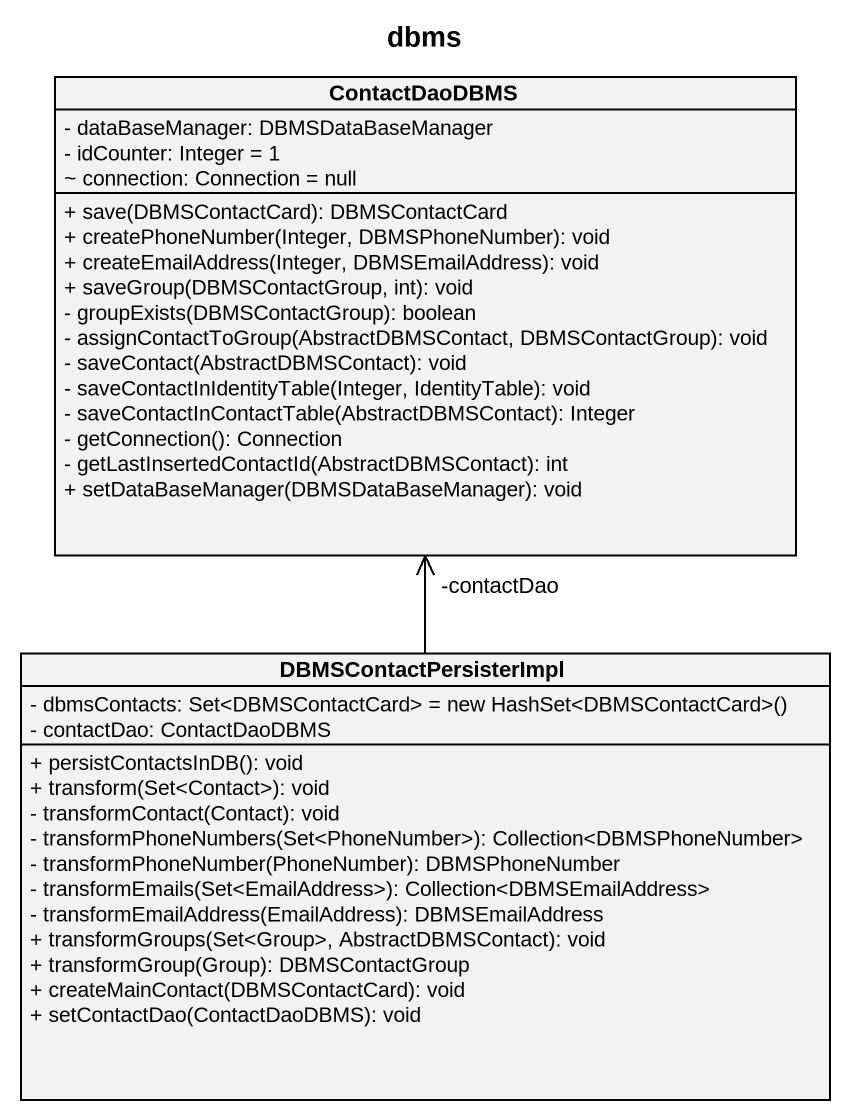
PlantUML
@startuml
title dbms
hide circle
hide empty members
skinparam classAttributeIconSize 0
class ContactDaoDBMS {
  - dataBaseManager: DBMSDataBaseManager
  - idCounter: Integer = 1
  ~ connection: Connection = null
  + save(DBMSContactCard): DBMSContactCard
  + createPhoneNumber(Integer, DBMSPhoneNumber): void
  + createEmailAddress(Integer, DBMSEmailAddress): void
  + saveGroup(DBMSContactGroup, int): void
  - groupExists(DBMSContactGroup): boolean
  - assignContactToGroup(AbstractDBMSContact, DBMSContactGroup): void
  - saveContact(AbstractDBMSContact): void
  - saveContactInIdentityTable(Integer, IdentityTable): void
  - saveContactInContactTable(AbstractDBMSContact): Integer
  - getConnection(): Connection
  - getLastInsertedContactId(AbstractDBMSContact): int
  + setDataBaseManager(DBMSDataBaseManager): void
}
class DBMSContactPersisterImpl {
  {field} - dbmsContacts: Set<DBMSContactCard> = new HashSet<DBMSContactCard>()
  - contactDao: ContactDaoDBMS
  + persistContactsInDB(): void
  + transform(Set<Contact>): void
  - transformContact(Contact): void
  - transformPhoneNumbers(Set<PhoneNumber>): Collection<DBMSPhoneNumber>
  - transformPhoneNumber(PhoneNumber): DBMSPhoneNumber
  - transformEmails(Set<EmailAddress>): Collection<DBMSEmailAddress>
  - transformEmailAddress(EmailAddress): DBMSEmailAddress
  + transformGroups(Set<Group>, AbstractDBMSContact): void
  + transformGroup(Group): DBMSContactGroup
  + createMainContact(DBMSContactCard): void
  + setContactDao(ContactDaoDBMS): void
}
DBMSContactPersisterImpl -up-> "-contactDao" ContactDaoDBMS
@enduml
